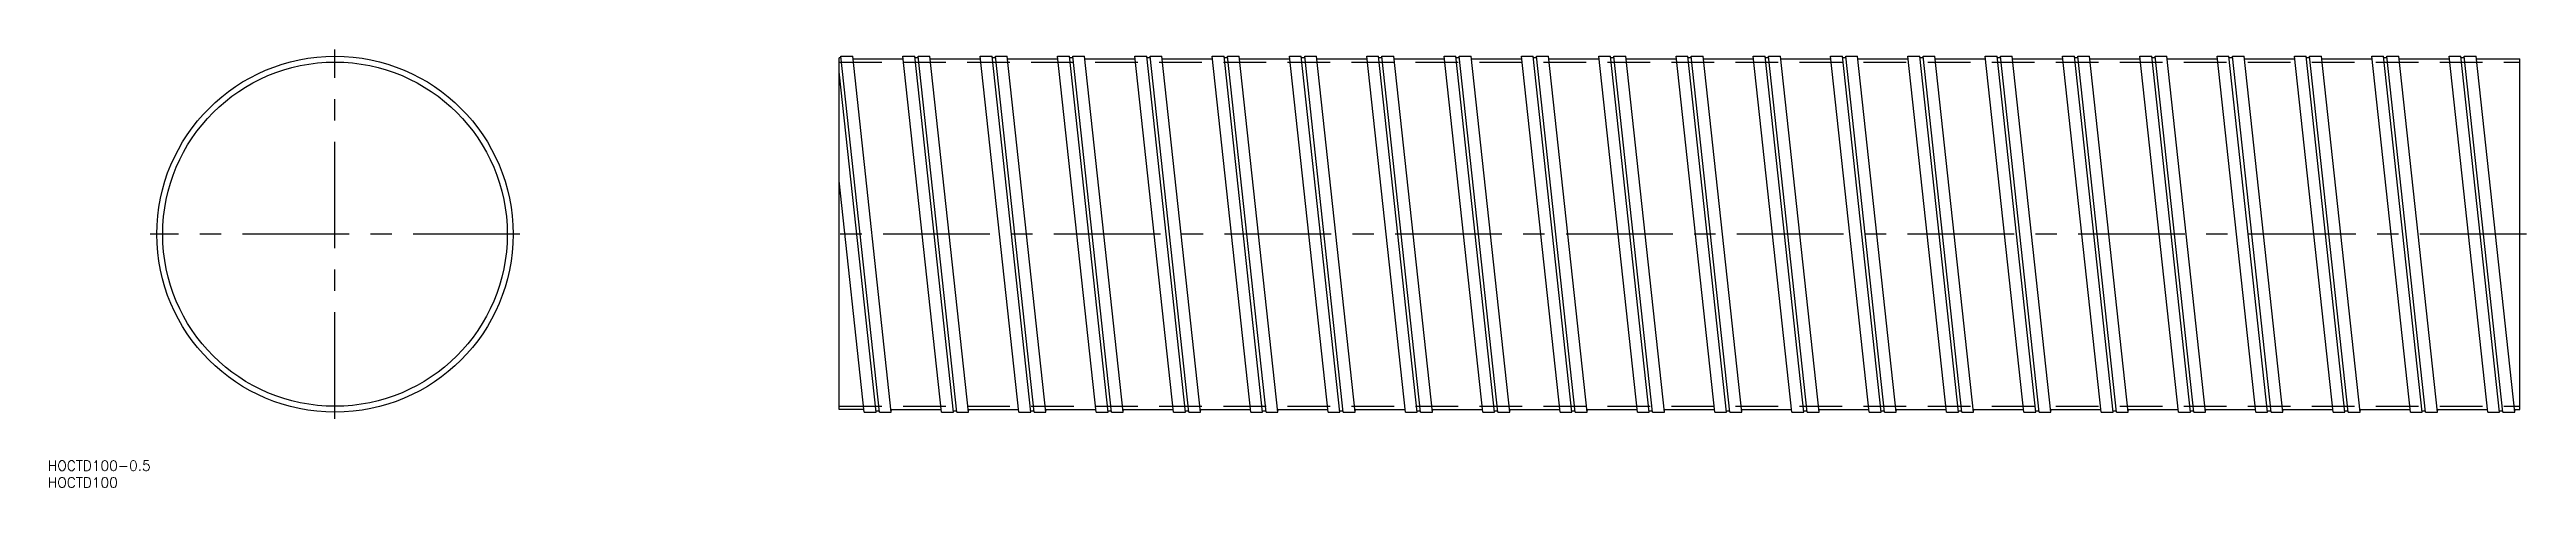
# Model space of a CAD drawing. Extents: x -85 to 652, y -75 to 55.
import ezdxf

# ---------------------------------------------------------------- set-up
doc = ezdxf.new("R2010")
doc.units = 0
doc.linetypes.add('CENTER', pattern=[50.8, 31.75, -6.35, 6.35, -6.35])
doc.linetypes.add('DASHED', pattern=[19.05, 12.7, -6.35])
doc.layers.get('0').update_dxf_attribs({"linetype": 'CONTINUOUS'})
doc.layers.add('CENTER', color=1, linetype='CENTER')
doc.styles.get("Standard").update_dxf_attribs({"font": 'txt.shx', "height": 3, "bigfont": 'bigfont.shx'})

msp = doc.modelspace()

# ---------------------------------------------------------------- linework, layer by layer
at = {"color": 7, "linetype": 'CONTINUOUS'}
for p, q in [((150, -52.25), (150, 52.55)), ((150.55, 52.55), (150, 52.55)), ((150.45, 52.55), (150.5, 53)), ((162, -53), (150.5, 53)), ((150.5, 53), (154.02, 53)), ((165.52, -53), (154.02, 53)), ((154.1, 52.25), (169.06, 52.25)), ((180.48, -53), (168.98, 53)), ((168.98, 53), (172.5, 53)), ((184, -53), (172.5, 53)), ((173.55, 52.55), (172.55, 52.55)), ((173.45, 52.55), (173.5, 53)), ((185, -53), (173.5, 53)), ((173.5, 53), (177.02, 53)), ((188.52, -53), (177.02, 53)), ((177.1, 52.25), (192.06, 52.25)), ((203.48, -53), (191.98, 53)), ((191.98, 53), (195.5, 53)), ((207, -53), (195.5, 53)), ((196.55, 52.55), (195.55, 52.55)), ((196.45, 52.55), (196.5, 53)), ((208, -53), (196.5, 53)), ((196.5, 53), (200.02, 53)), ((211.52, -53), (200.02, 53)), ((200.1, 52.25), (215.06, 52.25)), ((226.48, -53), (214.98, 53)), ((214.98, 53), (218.5, 53)), ((230, -53), (218.5, 53)), ((219.55, 52.55), (218.55, 52.55)), ((219.45, 52.55), (219.5, 53)), ((231, -53), (219.5, 53)), ((219.5, 53), (223.02, 53)), ((234.52, -53), (223.02, 53)), ((223.1, 52.25), (238.06, 52.25)), ((249.48, -53), (237.98, 53)), ((237.98, 53), (241.5, 53)), ((253, -53), (241.5, 53)), ((242.55, 52.55), (241.55, 52.55)), ((242.45, 52.55), (242.5, 53)), ((254, -53), (242.5, 53)), ((242.5, 53), (246.02, 53)), ((257.52, -53), (246.02, 53)), ((246.1, 52.25), (261.06, 52.25)), ((272.48, -53), (260.98, 53)), ((260.98, 53), (264.5, 53)), ((276, -53), (264.5, 53)), ((265.55, 52.55), (264.55, 52.55)), ((265.45, 52.55), (265.5, 53)), ((277, -53), (265.5, 53)), ((265.5, 53), (269.02, 53)), ((280.52, -53), (269.02, 53)), ((269.1, 52.25), (284.06, 52.25)), ((295.48, -53), (283.98, 53)), ((283.98, 53), (287.5, 53)), ((299, -53), (287.5, 53)), ((288.55, 52.55), (287.55, 52.55)), ((288.45, 52.55), (288.5, 53)), ((300, -53), (288.5, 53)), ((288.5, 53), (292.02, 53)), ((303.52, -53), (292.02, 53)), ((292.1, 52.25), (307.06, 52.25)), ((318.48, -53), (306.98, 53)), ((306.98, 53), (310.5, 53)), ((322, -53), (310.5, 53)), ((311.55, 52.55), (310.55, 52.55)), ((311.45, 52.55), (311.5, 53)), ((323, -53), (311.5, 53)), ((311.5, 53), (315.02, 53)), ((326.52, -53), (315.02, 53)), ((315.1, 52.25), (330.06, 52.25)), ((341.48, -53), (329.98, 53)), ((329.98, 53), (333.5, 53)), ((345, -53), (333.5, 53)), ((334.55, 52.55), (333.55, 52.55)), ((334.45, 52.55), (334.5, 53)), ((346, -53), (334.5, 53)), ((334.5, 53), (338.02, 53)), ((349.52, -53), (338.02, 53)), ((338.1, 52.25), (353.06, 52.25)), ((364.48, -53), (352.98, 53)), ((352.98, 53), (356.5, 53)), ((368, -53), (356.5, 53)), ((357.55, 52.55), (356.55, 52.55)), ((357.45, 52.55), (357.5, 53)), ((369, -53), (357.5, 53)), ((357.5, 53), (361.02, 53)), ((372.52, -53), (361.02, 53)), ((361.1, 52.25), (376.06, 52.25)), ((387.48, -53), (375.98, 53)), ((375.98, 53), (379.5, 53)), ((391, -53), (379.5, 53)), ((380.55, 52.55), (379.55, 52.55)), ((380.45, 52.55), (380.5, 53)), ((392, -53), (380.5, 53)), ((380.5, 53), (384.02, 53)), ((395.52, -53), (384.02, 53)), ((384.1, 52.25), (399.06, 52.25)), ((410.48, -53), (398.98, 53)), ((398.98, 53), (402.5, 53)), ((414, -53), (402.5, 53)), ((403.55, 52.55), (402.55, 52.55)), ((403.45, 52.55), (403.5, 53)), ((415, -53), (403.5, 53)), ((403.5, 53), (407.02, 53)), ((418.52, -53), (407.02, 53)), ((407.1, 52.25), (422.06, 52.25)), ((433.48, -53), (421.98, 53)), ((421.98, 53), (425.5, 53)), ((437, -53), (425.5, 53)), ((426.55, 52.55), (425.55, 52.55)), ((426.45, 52.55), (426.5, 53)), ((438, -53), (426.5, 53)), ((426.5, 53), (430.02, 53)), ((441.52, -53), (430.02, 53)), ((430.1, 52.25), (445.06, 52.25)), ((456.48, -53), (444.98, 53)), ((444.98, 53), (448.5, 53)), ((460, -53), (448.5, 53)), ((449.55, 52.55), (448.55, 52.55)), ((449.45, 52.55), (449.5, 53)), ((461, -53), (449.5, 53)), ((449.5, 53), (453.02, 53)), ((464.52, -53), (453.02, 53)), ((453.1, 52.25), (468.06, 52.25)), ((479.48, -53), (467.98, 53)), ((467.98, 53), (471.5, 53)), ((483, -53), (471.5, 53)), ((472.55, 52.55), (471.55, 52.55)), ((472.45, 52.55), (472.5, 53)), ((484, -53), (472.5, 53)), ((472.5, 53), (476.02, 53)), ((487.52, -53), (476.02, 53)), ((476.1, 52.25), (491.06, 52.25)), ((502.48, -53), (490.98, 53)), ((490.98, 53), (494.5, 53)), ((506, -53), (494.5, 53)), ((495.55, 52.55), (494.55, 52.55)), ((495.45, 52.55), (495.5, 53)), ((507, -53), (495.5, 53)), ((495.5, 53), (499.02, 53)), ((510.52, -53), (499.02, 53)), ((499.1, 52.25), (514.06, 52.25)), ((525.48, -53), (513.98, 53)), ((513.98, 53), (517.5, 53)), ((529, -53), (517.5, 53)), ((518.55, 52.55), (517.55, 52.55)), ((518.45, 52.55), (518.5, 53)), ((530, -53), (518.5, 53)), ((518.5, 53), (522.02, 53)), ((533.52, -53), (522.02, 53)), ((522.1, 52.25), (537.06, 52.25)), ((548.48, -53), (536.98, 53)), ((536.98, 53), (540.5, 53)), ((552, -53), (540.5, 53)), ((541.55, 52.55), (540.55, 52.55)), ((541.45, 52.55), (541.5, 53)), ((553, -53), (541.5, 53)), ((541.5, 53), (545.02, 53)), ((556.52, -53), (545.02, 53)), ((545.1, 52.25), (560.06, 52.25)), ((571.48, -53), (559.98, 53)), ((559.98, 53), (563.5, 53)), ((575, -53), (563.5, 53)), ((564.55, 52.55), (563.55, 52.55)), ((564.45, 52.55), (564.5, 53)), ((576, -53), (564.5, 53)), ((564.5, 53), (568.02, 53)), ((579.52, -53), (568.02, 53)), ((568.1, 52.25), (583.06, 52.25)), ((594.48, -53), (582.98, 53)), ((582.98, 53), (586.5, 53)), ((598, -53), (586.5, 53)), ((587.55, 52.55), (586.55, 52.55)), ((587.45, 52.55), (587.5, 53)), ((599, -53), (587.5, 53)), ((587.5, 53), (591.02, 53)), ((602.52, -53), (591.02, 53)), ((591.1, 52.25), (606.06, 52.25)), ((617.48, -53), (605.98, 53)), ((605.98, 53), (609.5, 53)), ((621, -53), (609.5, 53)), ((610.55, 52.55), (609.55, 52.55)), ((610.45, 52.55), (610.5, 53)), ((622, -53), (610.5, 53)), ((610.5, 53), (614.02, 53)), ((625.52, -53), (614.02, 53)), ((614.1, 52.25), (629.06, 52.25)), ((640.48, -53), (628.98, 53)), ((628.98, 53), (632.5, 53)), ((644, -53), (632.5, 53)), ((633.55, 52.55), (632.55, 52.55)), ((633.45, 52.55), (633.5, 53)), ((645, -53), (633.5, 53)), ((633.5, 53), (637.02, 53)), ((648.52, -53), (637.02, 53)), ((637.1, 52.25), (650, 52.25)), ((650, -52.25), (650, 52.25)), ((161, -53), (150, 48.36)), ((157.48, -53), (150, 15.91)), ((157.4, -52.25), (150, -52.25)), ((157.48, -53), (161, -53)), ((160.95, -52.55), (161.95, -52.55)), ((161, -53), (161.05, -52.55)), ((162, -53), (165.52, -53)), ((165.44, -52.25), (180.4, -52.25)), ((165.52, -53), (165.6, -52.25)), ((180.48, -53), (184, -53)), ((183.95, -52.55), (184.95, -52.55)), ((184, -53), (184.05, -52.55)), ((185, -53), (188.52, -53)), ((188.44, -52.25), (203.4, -52.25)), ((188.52, -53), (188.6, -52.25)), ((203.48, -53), (207, -53)), ((206.95, -52.55), (207.95, -52.55)), ((207, -53), (207.05, -52.55)), ((208, -53), (211.52, -53)), ((211.44, -52.25), (226.4, -52.25)), ((211.52, -53), (211.6, -52.25)), ((226.48, -53), (230, -53)), ((229.95, -52.55), (230.95, -52.55)), ((230, -53), (230.05, -52.55)), ((231, -53), (234.52, -53)), ((234.44, -52.25), (249.4, -52.25)), ((234.52, -53), (234.6, -52.25)), ((249.48, -53), (253, -53)), ((252.95, -52.55), (253.95, -52.55)), ((253, -53), (253.05, -52.55)), ((254, -53), (257.52, -53)), ((257.44, -52.25), (272.4, -52.25)), ((257.52, -53), (257.6, -52.25)), ((272.48, -53), (276, -53)), ((275.95, -52.55), (276.95, -52.55)), ((276, -53), (276.05, -52.55)), ((277, -53), (280.52, -53)), ((280.44, -52.25), (295.4, -52.25)), ((280.52, -53), (280.6, -52.25)), ((295.48, -53), (299, -53)), ((298.95, -52.55), (299.95, -52.55)), ((299, -53), (299.05, -52.55)), ((300, -53), (303.52, -53)), ((303.44, -52.25), (318.4, -52.25)), ((303.52, -53), (303.6, -52.25)), ((318.48, -53), (322, -53)), ((321.95, -52.55), (322.95, -52.55)), ((322, -53), (322.05, -52.55)), ((323, -53), (326.52, -53)), ((326.44, -52.25), (341.4, -52.25)), ((326.52, -53), (326.6, -52.25)), ((341.48, -53), (345, -53)), ((344.95, -52.55), (345.95, -52.55)), ((345, -53), (345.05, -52.55)), ((346, -53), (349.52, -53)), ((349.44, -52.25), (364.4, -52.25)), ((349.52, -53), (349.6, -52.25)), ((364.48, -53), (368, -53)), ((367.95, -52.55), (368.95, -52.55)), ((368, -53), (368.05, -52.55)), ((369, -53), (372.52, -53)), ((372.44, -52.25), (387.4, -52.25)), ((372.52, -53), (372.6, -52.25)), ((387.48, -53), (391, -53)), ((390.95, -52.55), (391.95, -52.55)), ((391, -53), (391.05, -52.55)), ((392, -53), (395.52, -53)), ((395.44, -52.25), (410.4, -52.25)), ((395.52, -53), (395.6, -52.25)), ((410.48, -53), (414, -53)), ((413.95, -52.55), (414.95, -52.55)), ((414, -53), (414.05, -52.55)), ((415, -53), (418.52, -53)), ((418.44, -52.25), (433.4, -52.25)), ((418.52, -53), (418.6, -52.25)), ((433.48, -53), (437, -53)), ((436.95, -52.55), (437.95, -52.55)), ((437, -53), (437.05, -52.55)), ((438, -53), (441.52, -53)), ((441.44, -52.25), (456.4, -52.25)), ((441.52, -53), (441.6, -52.25)), ((456.48, -53), (460, -53)), ((459.95, -52.55), (460.95, -52.55)), ((460, -53), (460.05, -52.55)), ((461, -53), (464.52, -53)), ((464.44, -52.25), (479.4, -52.25)), ((464.52, -53), (464.6, -52.25)), ((479.48, -53), (483, -53)), ((482.95, -52.55), (483.95, -52.55)), ((483, -53), (483.05, -52.55)), ((484, -53), (487.52, -53)), ((487.44, -52.25), (502.4, -52.25)), ((487.52, -53), (487.6, -52.25)), ((502.48, -53), (506, -53)), ((505.95, -52.55), (506.95, -52.55)), ((506, -53), (506.05, -52.55)), ((507, -53), (510.52, -53)), ((510.44, -52.25), (525.4, -52.25)), ((510.52, -53), (510.6, -52.25)), ((525.48, -53), (529, -53)), ((528.95, -52.55), (529.95, -52.55)), ((529, -53), (529.05, -52.55)), ((530, -53), (533.52, -53)), ((533.44, -52.25), (548.4, -52.25)), ((533.52, -53), (533.6, -52.25)), ((548.48, -53), (552, -53)), ((551.95, -52.55), (552.95, -52.55)), ((552, -53), (552.05, -52.55)), ((553, -53), (556.52, -53)), ((556.44, -52.25), (571.4, -52.25)), ((556.52, -53), (556.6, -52.25)), ((571.48, -53), (575, -53)), ((574.95, -52.55), (575.95, -52.55)), ((575, -53), (575.05, -52.55)), ((576, -53), (579.52, -53)), ((579.44, -52.25), (594.4, -52.25)), ((579.52, -53), (579.6, -52.25)), ((594.48, -53), (598, -53)), ((597.95, -52.55), (598.95, -52.55)), ((598, -53), (598.05, -52.55)), ((599, -53), (602.52, -53)), ((602.44, -52.25), (617.4, -52.25)), ((602.52, -53), (602.6, -52.25)), ((617.48, -53), (621, -53)), ((620.95, -52.55), (621.95, -52.55)), ((621, -53), (621.05, -52.55)), ((622, -53), (625.52, -53)), ((625.44, -52.25), (640.4, -52.25)), ((625.52, -53), (625.6, -52.25)), ((640.48, -53), (644, -53)), ((643.95, -52.55), (644.95, -52.55)), ((644, -53), (644.05, -52.55)), ((645, -53), (648.52, -53)), ((648.44, -52.25), (650, -52.25)), ((648.52, -53), (648.6, -52.25))]:
    msp.add_line(p, q, dxfattribs=at)
at = {"color": 3, "linetype": 'DASHED'}
for p, q in [((150, 51.25), (650, 51.25)), ((150, -51.25), (650, -51.25))]:
    msp.add_line(p, q, dxfattribs=at)
at = {"color": 7, "linetype": 'CONTINUOUS'}
for radius in [53, 51.25]:
    msp.add_circle((0, 0), radius, dxfattribs=at)
at = {"layer": 'CENTER', "color": 1, "linetype": 'CENTER'}
for p, q in [((0, -55), (0, 55)), ((55, 0), (-55, 0)), ((652, 0), (148, 0))]:
    msp.add_line(p, q, dxfattribs=at)

# ---------------------------------------------------------------- texts
at = {"color": 7, "linetype": 'CONTINUOUS'}
for s, p in [('HOCTD100-0.5', (-85.44, -70.43)), ('HOCTD100', (-85.44, -75.43))]:
    msp.add_text(s, height=3, dxfattribs=at).set_placement(p)

doc.saveas('drawing.dxf')
